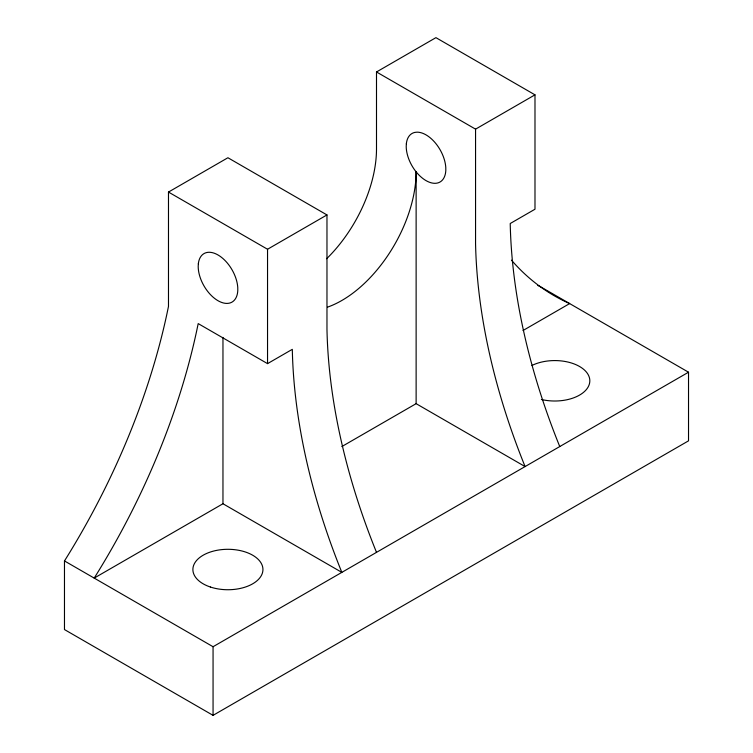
<?xml version="1.0" encoding="UTF-8"?>
<svg xmlns="http://www.w3.org/2000/svg" width="753" height="753" viewBox="0 0 753 753"><rect width="100%" height="100%" fill="white"/><g stroke="black" fill="none" stroke-linecap="round" stroke-linejoin="round"><path stroke-width="1.13" d="M537.811 285.462A483.002 278.864 -60 0 0 539.939 286.432L688.524 372.208L688.524 440.844L213.061 715.35L64.476 629.564L64.476 560.938A483.002 278.864 -60 0 0 166.968 313.69L168.484 306.443L168.484 192.062L227.914 157.744L326.971 214.934L326.971 329.315A478.654 276.351 60 0 0 376.5 552.363M326.614 258.759A105.062 60.664 -60 0 0 376.5 148.915L376.5 71.968L435.931 37.65L534.988 94.84L534.988 209.221L510.223 223.519A478.654 276.351 60 0 0 559.752 446.557M168.484 192.062L267.541 249.252L326.971 214.934M376.5 71.968L475.557 129.149L534.988 94.84M267.541 363.633L292.305 349.336A478.654 276.351 60 0 0 341.834 572.374L222.963 503.748L94.191 578.097A483.002 278.864 -60 0 0 196.684 330.84L198.199 323.602L267.541 363.633L267.541 249.252M523.015 330.511L569.663 303.581A483.002 278.864 -60 0 1 511.466 260.152M341.834 446.557L416.127 403.664L525.086 466.578A478.654 276.351 60 0 1 475.557 243.53L475.557 129.149M64.476 560.938L213.061 646.723L688.524 372.208M416.127 403.664L416.127 171.788A105.062 60.664 -60 0 1 327.602 307.111M222.963 337.41L222.963 503.748M213.061 646.723L213.061 715.35M531.947 365.469A35.024 20.218 0 0 1 577.476 365.384A35.024 20.218 0 0 1 584.686 391.334A35.024 20.218 0 0 1 541.398 399.476M406.347 143.776L406.215 146.515A28.021 16.18 60 0 0 415.232 170.705L417.36 173.312A28.021 16.18 60 0 0 445.814 170.376L445.785 167.543A28.021 16.18 60 0 0 417.04 132.17L414.931 132.387A28.021 16.18 60 0 0 406.347 143.776M198.34 263.776L198.199 266.618A28.021 16.18 60 0 0 217.561 300.456A28.021 16.18 60 0 0 237.788 290.517L237.769 287.58A28.021 16.18 60 0 0 218.464 255.239A28.021 16.18 60 0 0 198.34 263.776M210.407 587.029A35.024 20.218 0 0 0 262.938 569.513A35.024 20.218 0 0 0 210.407 552.005A35.024 20.218 0 0 0 210.407 587.029"/></g></svg>
